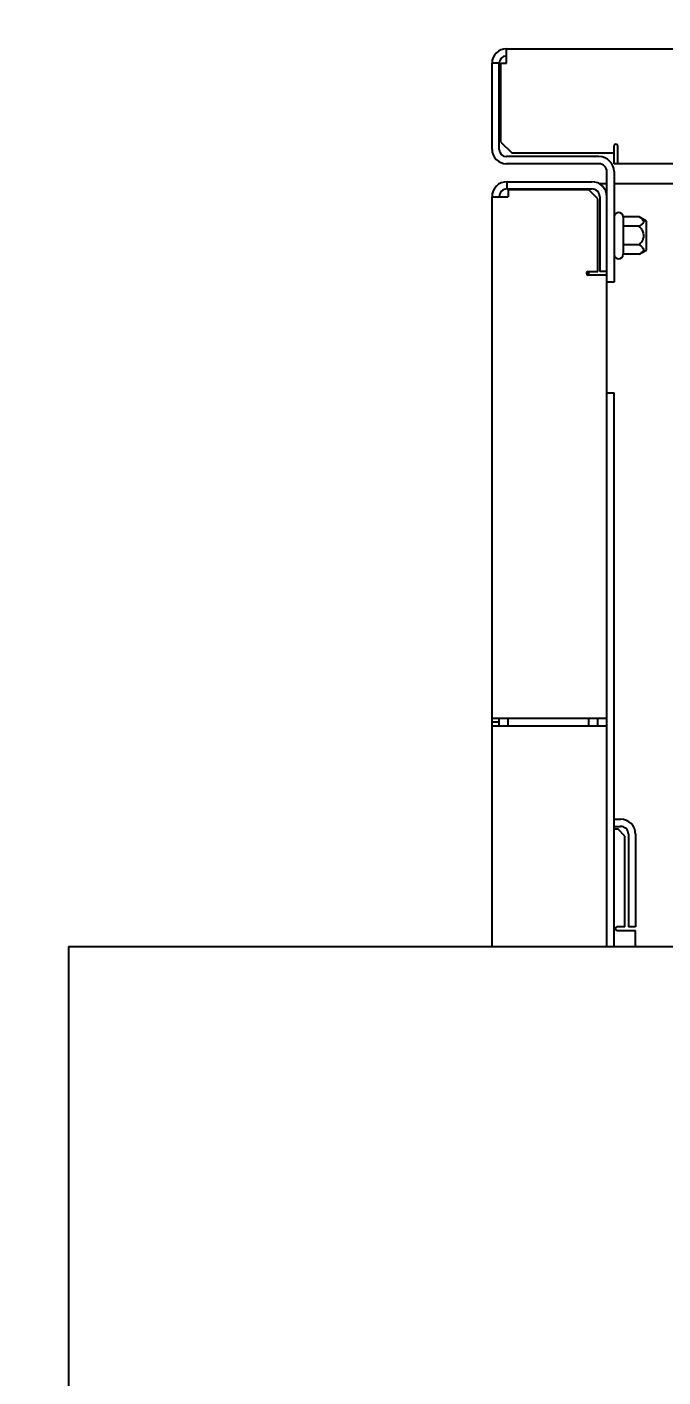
# Model space of a CAD drawing. Header units: inches. Extents: x -347369 to -260369, y 119522 to 149869.
# Drawn here: x -283561.7 to -283384.5, y 140462.3 to 140838.2 of the extents above; entities that cross this region are included whole.
import ezdxf

# ---------------------------------------------------------------- set-up
doc = ezdxf.new("R2010")
doc.units = ezdxf.units.IN
doc.header["$LTSCALE"] = 300
doc.layers.add('MACCHINA', color=40, linetype='Continuous')
doc.layers.add('QUOTE', color=7, linetype='Continuous')
doc.styles.get("Standard").update_dxf_attribs({"font": 'romans.shx'})
doc.dimstyles.new('sc1a100_pollici', dxfattribs={"dimscale": 100, "dimtxt": 3, "dimasz": 3, "dimexe": 0, "dimexo": 0, "dimgap": 1, "dimtad": 1, "dimzin": 12, "dimdsep": 46, "dimtxsty": 'Standard', "dimblk": 'CLOSEDBLANK', "dimcen": 1, "dimclrd": 253, "dimclre": 253, "dimclrt": 2, "dimadec": 0, "dimazin": 3, "dimtfac": 1, "dimtmove": 0, "dimatfit": 1, "dimldrblk": 'CLOSEDBLANK', "dimfxl": 1, "dimtolj": 1, "dimtzin": 0, "dimarcsym": 0})

# ---------------------------------------------------------------- blocks, each defined once
blk = doc.blocks.new('_ClosedBlank')
at = {"color": 0, "linetype": 'ByBlock', "lineweight": -2}
for p, q in [((-1, 0.1667), (0, 0)), ((-1, 0.1667), (-1, -0.1667)), ((0, 0), (-1, -0.1667))]:
    blk.add_line(p, q, dxfattribs=at)
blk = doc.blocks.new('*D10')
at = {"layer": 'Defpoints', "color": 0, "transparency": 16777216}
for p in [(-300380.17, 144199.66), (-282330.17, 140899.66), (-300380.17, 139125.63)]:
    blk.add_point(p, dxfattribs=at)
at = {"layer": 'QUOTE', "color": 253, "lineweight": -2, "transparency": 16777216}
for p, q in [((-300380.17, 139125.63), (-300380.17, 144199.66)), ((-282630.17, 144199.66), (-300080.17, 144199.66)), ((-282330.17, 140899.66), (-282330.17, 144199.66))]:
    blk.add_line(p, q, dxfattribs=at)
at = {"layer": 'QUOTE', "color": 253, "lineweight": -2, "transparency": 16777216, "xscale": 300, "yscale": 300, "zscale": 300, "rotation": 180}
blk.add_blockref('_ClosedBlank', (-300380.17, 144199.66), dxfattribs=at)
at = {"layer": 'QUOTE', "color": 253, "lineweight": -2, "transparency": 16777216, "xscale": 300, "yscale": 300, "zscale": 300}
blk.add_blockref('_ClosedBlank', (-282330.17, 144199.66), dxfattribs=at)
at = {"layer": 'QUOTE', "color": 2, "transparency": 16777216, "char_height": 300, "attachment_point": 5}
for s, insert in [('\\A1;18050', (-291355.17, 144449.66)), ('\\A1;[59\'-2 5/8"]', (-291355.17, 143871.08))]:
    blk.add_mtext(s, dxfattribs=dict(at, insert=insert))
blk = doc.blocks.new('*D21')
at = {"layer": 'Defpoints', "color": 0, "transparency": 16777216}
for p in [(-282330.17, 142999.66), (-282330.17, 140899.66), (-285230.17, 140399.66)]:
    blk.add_point(p, dxfattribs=at)
at = {"layer": 'QUOTE', "color": 253, "lineweight": -2, "transparency": 16777216}
for p, q in [((-285230.17, 140399.66), (-285230.17, 142999.66)), ((-284930.17, 142999.66), (-282630.17, 142999.66)), ((-282330.17, 140899.66), (-282330.17, 142999.66))]:
    blk.add_line(p, q, dxfattribs=at)
at = {"layer": 'QUOTE', "color": 253, "lineweight": -2, "transparency": 16777216, "xscale": 300, "yscale": 300, "zscale": 300, "rotation": 180}
blk.add_blockref('_ClosedBlank', (-285230.17, 142999.66), dxfattribs=at)
at = {"layer": 'QUOTE', "color": 253, "lineweight": -2, "transparency": 16777216, "xscale": 300, "yscale": 300, "zscale": 300}
blk.add_blockref('_ClosedBlank', (-282330.17, 142999.66), dxfattribs=at)
at = {"layer": 'QUOTE', "color": 2, "transparency": 16777216, "char_height": 300, "attachment_point": 5}
for s, insert in [('\\A1;2900', (-283780.17, 143249.66)), ('\\A1;[9\'-6 3/16"]', (-283780.17, 142671.08))]:
    blk.add_mtext(s, dxfattribs=dict(at, insert=insert))
blk = doc.blocks.new('A$C27be3406')
at = {"layer": 'MACCHINA'}
for p, q in [((-1098, 1828.5), (-1098, 1832.5)), ((-1098, 1832.5), (-521.2, 1832.5)), ((-1102, 1804.5), (-1102, 1828.5)), ((-1100, 1828.5), (-1102, 1828.5)), ((-1100, 1804.5), (-1100, 1828.5)), ((-1099.5, 1806.5), (-1099.5, 1828.5)), ((-1099.5, 1828.5), (-1098, 1828.5)), ((-1099.5, 1806.5), (-1096.5, 1803.5)), ((-1068, 1800.5), (-1068, 1805.5)), ((-1067, 1800.5), (-1067, 1805.5)), ((-1072.2, 1802.5), (-1098, 1802.5)), ((-1096.5, 1803.5), (-1068, 1803.5)), ((-1072.2, 1800.5), (-1098, 1800.5)), ((-1070, 1582.5), (-1070, 1798.3)), ((-520, 1800.5), (-1068, 1800.5)), ((-1068, 1798.3), (-1068, 1767.5)), ((-1097.8, 1793.5), (-1097.8, 1795.5)), ((-1097.8, 1795.5), (-1074.2, 1795.5)), ((-1097.8, 1793.5), (-1074.2, 1793.5)), ((-1075, 1793.2), (-1097.5, 1793.2)), ((-1097.5, 1793.2), (-1097.5, 1791.3)), ((-1082, 1793.2), (-1082, 1793.5)), ((-1072.5, 1790.7), (-1075, 1793.2)), ((-1072.21, 1795), (-1070, 1795)), ((-1068, 1795), (-952, 1795)), ((-1102, 1791.3), (-1097.5, 1791.3)), ((-1102, 1582.5), (-1102, 1791.3)), ((-1073.1, 1791.3), (-1073, 1791.3)), ((-1073, 1791.3), (-1073, 1791.2)), ((-1072.5, 1770.5), (-1072.5, 1790.7)), ((-1072, 1791.3), (-1072, 1770.5)), ((-1065.5, 1785.7), (-1065.5, 1775.3)), ((-1061, 1785.7), (-1065.5, 1785.7)), ((-1059, 1784.54), (-1061, 1785.7)), ((-1061, 1783.1), (-1065.5, 1783.1)), ((-1059, 1776.46), (-1059, 1784.54)), ((-1061, 1777.9), (-1065.5, 1777.9)), ((-1061, 1775.3), (-1065.5, 1775.3)), ((-1061, 1775.3), (-1059, 1776.46)), ((-1075.2, 1770.5), (-1072.5, 1770.5)), ((-1070, 1769.5), (-1075.2, 1769.5)), ((-1075, 1769.5), (-1075, 1770.5)), ((-1070, 1770.5), (-1072, 1770.5)), ((-1068, 1767.5), (-1070, 1767.5)), ((-1070, 1736.75), (-1068, 1736.75)), ((-1068, 1582.5), (-1068, 1736.75)), ((-1070, 1646), (-1102, 1646)), ((-1100, 1645), (-1102, 1645)), ((-1102, 1644), (-1070, 1644)), ((-1100, 1644), (-1100, 1646)), ((-1097.5, 1644), (-1097.5, 1646)), ((-1075, 1644), (-1075, 1646)), ((-1072.5, 1644), (-1072.5, 1646)), ((-1068, 1618), (-1066.2, 1618)), ((-1068, 1616), (-1066.2, 1616)), ((-1068, 1615.3), (-1067, 1615.3)), ((-1065, 1613.3), (-1067, 1615.3)), ((-1065, 1588), (-1065, 1613.3)), ((-1064, 1613.8), (-1064, 1588)), ((-1062, 1613.8), (-1062, 1588)), ((-1065, 1588), (-1067.2, 1588)), ((-1067.2, 1587), (-1062, 1587)), ((-1062, 1588), (-1064, 1588)), ((-1062, 1582.5), (-1062, 1587)), ((-1220, 1582.5), (-1220, 1453.5)), ((-1220, 1582.5), (-389.21, 1582.5))]:
    blk.add_line(p, q, dxfattribs=at)
for centre, radius, start, end in [((-1098, 1828.5), 4, 90, 180), ((-1098, 1828.5), 2, 90, 180), ((-1098, 1804.5), 4, 180, 270), ((-1098, 1804.5), 2, 180, 270), ((-1067.5, 1805.5), 0.5, 0, 180), ((-1072.2, 1798.3), 4.2, 0, 90), ((-1072.2, 1798.3), 2.2, 0, 90), ((-1097.8, 1791.3), 4.2, 90, 180), ((-1097.8, 1791.3), 2.2, 90, 180), ((-1074.2, 1791.3), 4.2, 0, 90), ((-1074.2, 1791.3), 2.2, 0, 90), ((-1066.75, 1785.7), 1.25, 0, 180), ((-1066.75, 1775.3), 1.25, 180, 0), ((-1075.2, 1770), 0.5, 90, 270), ((-1066.2, 1613.8), 4.2, 0, 90), ((-1066.2, 1613.8), 2.2, 0, 90), ((-1067.2, 1587.5), 0.5, 90, 270)]:
    blk.add_arc(centre, radius, start, end, dxfattribs=at)
for points, knots in [([(-1061, 1785.7), (-1060.64, 1785.47), (-1060.07, 1785.11), (-1059.74, 1784.5), (-1059.86, 1783.97), (-1060.35, 1783.5), (-1060.81, 1783.22), (-1061, 1783.1)], [0, 0, 0, 0, 0.29957, 0.463941, 0.629185, 0.843228, 1, 1, 1, 1]), ([(-1061, 1783.1), (-1060.77, 1782.81), (-1060.3, 1782.23), (-1059.84, 1781.26), (-1059.75, 1780.27), (-1060.05, 1779.17), (-1060.56, 1778.42), (-1060.95, 1777.96), (-1061, 1777.9)], [0, 0, 0, 0, 0.189025, 0.384261, 0.538985, 0.693556, 0.958087, 1, 1, 1, 1]), ([(-1061, 1777.9), (-1060.64, 1777.67), (-1060.07, 1777.31), (-1059.74, 1776.71), (-1059.86, 1776.17), (-1060.35, 1775.7), (-1060.81, 1775.42), (-1061, 1775.3)], [0, 0, 0, 0, 0.29957, 0.463941, 0.629185, 0.843228, 1, 1, 1, 1])]:
    blk.add_open_spline(points, degree=3, knots=knots, dxfattribs=at)

msp = doc.modelspace()

# ---------------------------------------------------------------- block references
at = {"layer": 'QUOTE'}
msp.add_blockref('A$C27be3406', (-282330.166, 138999.656), dxfattribs=at)

# ---------------------------------------------------------------- dimensions: what is measured, and where the dimension line sits
for base, p1, p2, picture, middle in [((-300380.167, 144199.656), (-282330.166, 140899.656), (-300380.167, 139125.625), '*D10', (-291355.166, 144199.656)), ((-282330.166, 142999.656), (-285230.166, 140399.656), (-282330.166, 140899.656), '*D21', (-283780.166, 142999.656))]:
    dim = msp.add_linear_dim(base=base, p1=p1, p2=p2, dimstyle='sc1a100_pollici', override={"dimpost": '\\X'}, dxfattribs=at)
    dim.commit()
    dim.dimension.update_dxf_attribs({"geometry": picture, "text_midpoint": middle, "dimtype": 160})

doc.saveas('drawing.dxf')
